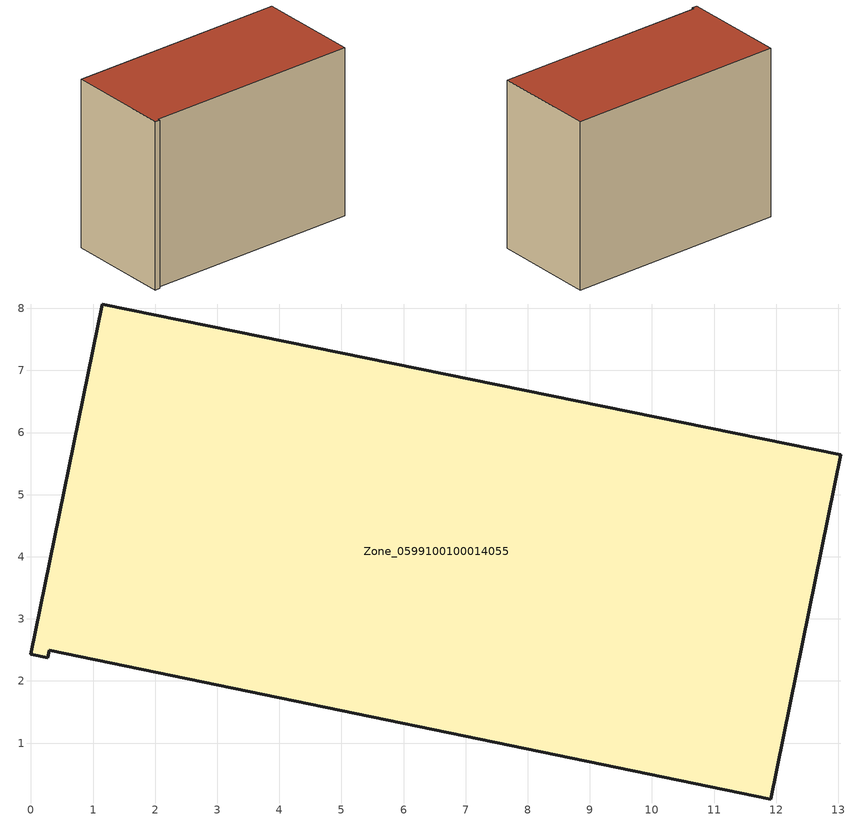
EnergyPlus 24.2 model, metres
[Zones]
Zone_0599100100014055
 floor ground (C_G): 11.91,0.1 0.3,2.5 0.28,2.37 0,2.43 1.15,8.07 13.04,5.64 z0
 wall outside (C_F): 13.04,5.64 1.15,8.07 0,2.43 0.28,2.37 0.3,2.5 11.91,0.1 13.04,5.64 z0:9.37
 roof outside (C_R): 0.3,2.5 11.91,0.1 13.04,5.64 1.15,8.07 0,2.43 0.28,2.37 z9.37
[BUILDING]
Pand.0599100100014055: North Axis=0; Terrain=City; Loads Convergence Tolerance Value=0.04; Temperature Convergence Tolerance Value=0.4; Solar Distribution=FullExterior; Maximum Number of Warmup Days=25; Minimum Number of Warmup Days=1
[Site:Location]
Rotterdam.The.Hague.AP_ZH_NLD Design_Conditions: Latitude=51.96; Longitude=4.45; Time Zone=1; Elevation=-4.5
[SITE:GROUNDTEMPERATURE:BUILDINGSURFACE]
18, 18, 18, 18, 18, 18, 18, 18, 18, 18, 18, 18
[MATERIAL] Thermal Absorptance=0.9; Solar Absorptance=0.7; Visible Absorptance=0.7
Name | Roughness | Thickness | Conductivity | Density | Specific Heat
G.TC.2015-2018 | MediumSmooth | 0.15 | 0.0428571 | 540 | 1210
F.TC.2015-2018 | Rough | 0.3 | 0.0666667 | 1920 | 840
R.TC.2015-2018 | MediumRough | 0.2 | 0.0333333 | 1500 | 1000
[CONSTRUCTION]
C_G: G.TC.2015-2018
C_F: F.TC.2015-2018
C_R: R.TC.2015-2018
[ZONE]
Zone_0599100100014055: Type=1; Multiplier=1; Ceiling Height=Autocalculate; Volume=Autocalculate; Floor Area=autocalculate; Part of Total Floor Area=Yes
[ZONEINFILTRATION:DESIGNFLOWRATE]
Infil_Zone_0599100100014055: Zone or ZoneList or Space or SpaceList=Zone_0599100100014055; Schedule=AlwaysOn; Design Flow Rate Calculation Method=Flow/Area; Flow Rate per Floor Area=0.0015; Constant Term Coefficient=1; Temperature Term Coefficient=0; Velocity Term Coefficient=0; Velocity Squared Term Coefficient=0
[HVACTEMPLATE:ZONE:IDEALLOADSAIRSYSTEM]
Zone_0599100100014055: Maximum Heating Supply Air Temperature=50; Minimum Cooling Supply Air Temperature=13; Maximum Heating Supply Air Humidity Ratio=0.0156; Minimum Cooling Supply Air Humidity Ratio=0.0077; Heating Limit=NoLimit; Cooling Limit=NoLimit; Dehumidification Control Type=ConstantSensibleHeatRatio; Cooling Sensible Heat Ratio=0.7; Dehumidification Setpoint=60; Humidification Control Type=None; Humidification Setpoint=30; Outdoor Air Method=None; Outdoor Air Flow Rate per Person=0.00944; Outdoor Air Flow Rate per Zone Floor Area=0; Outdoor Air Flow Rate per Zone=0; Demand Controlled Ventilation Type=None; Outdoor Air Economizer Type=NoEconomizer; Heat Recovery Type=None; Sensible Heat Recovery Effectiveness=0.7; Latent Heat Recovery Effectiveness=0.65
[ZONECONTROL:THERMOSTAT]
ThermostatControl_Zone_0599100100014055: Zone or ZoneList=Zone_0599100100014055; Control Type Schedule=DualSetpointControlType; Control 1=Thermostat_Zone_0599100100014055; Temperature Difference Between Cutout And Setpoint=0
[THERMOSTATSETPOINT:DUALSETPOINT]
Thermostat_Zone_0599100100014055: Heating Setpoint Temperature Schedule=HeatingSetpoint_Zone_0599100100014055; Cooling Setpoint Temperature Schedule=CoolingSetpoint_Zone_0599100100014055
[SCHEDULE:COMPACT]
HeatingSetpoint_Zone_0599100100014055: Through: 12/31, For: AllDays, Until: 24:00, 21
CoolingSetpoint_Zone_0599100100014055: Through: 12/31, For: AllDays, Until: 24:00, 24
DualSetpointControlType: Through: 12/31, For: AllDays, Until: 24:00, 4
AlwaysOn: Through: 12/31, For: AllDays, Until: 24:00, 1
